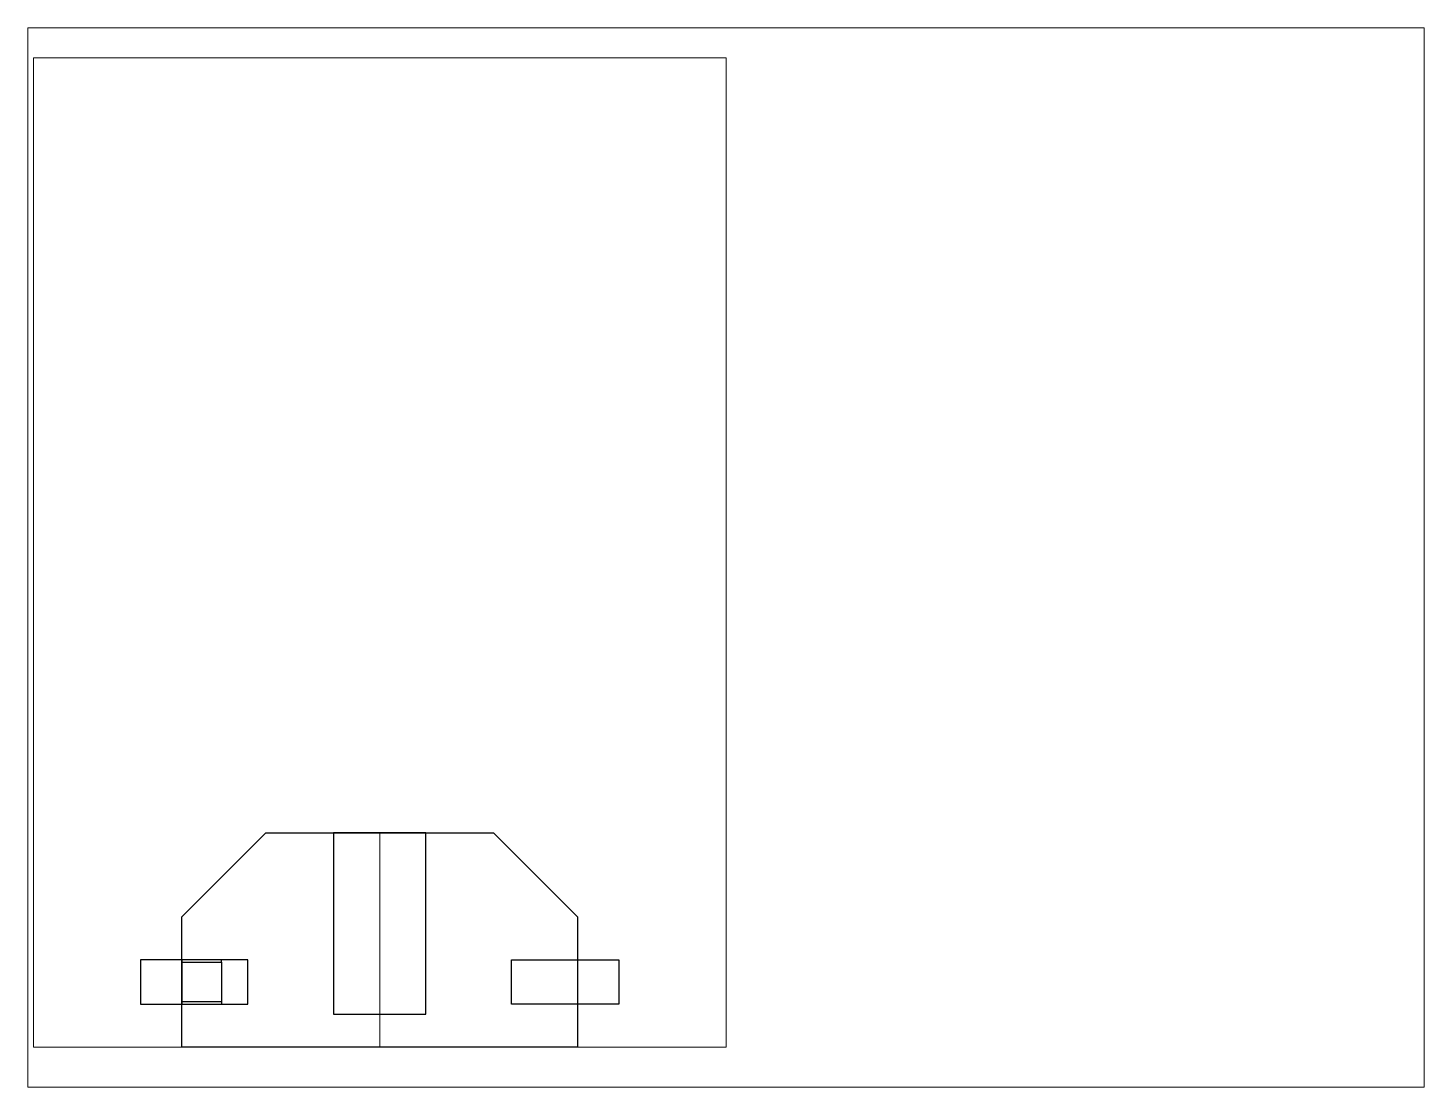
# Paper-space layout 'Rozvržení1' of a CAD drawing. Header units: millimetres. Extents: x 26 to 231, y 20 to 176.
# The model-space entities are those that its viewports show. They can reach past a viewport. Long polylines and large blocks are cut down to what shows.
import ezdxf

# ---------------------------------------------------------------- set-up
doc = ezdxf.new("R2010")
doc.units = ezdxf.units.MM
doc.linetypes.add('ACAD_ISO04W100', pattern=[30, 24, -3, 0, -3])
doc.layers.add('Obrys', color=2, linetype='Continuous', lineweight=30)
doc.layers.add('Osa', color=3, linetype='ACAD_ISO04W100', lineweight=13)
doc.layers.add('pomocná', color=6, linetype='Continuous', lineweight=9, plot=False)

msp = doc.modelspace()

# ---------------------------------------------------------------- linework, layer by layer
at = {"layer": 'Obrys'}
for p, q in [((45, 39.5), (70.5, 65)), ((165, 39.5), (139.5, 65)), ((57, 25.75), (57, 26.5)), ((57, 13.75), (57, 13))]:
    msp.add_line(p, q, dxfattribs=at)
for points in [[(70.5, 65), (139.5, 65)], [(165, 39.5), (165, 0), (45, 0), (45, 39.5)]]:
    msp.add_lwpolyline(points, dxfattribs=at)
for points in [[(91, 10), (119, 10), (119, 65), (91, 65)], [(32.5, 13), (65, 13), (65, 26.5), (32.5, 26.5)], [(65, 26.5), (45, 26.5), (45, 13), (65, 13)], [(45, 25.75), (57, 25.75), (57, 13.75), (45, 13.75)], [(177.5, 13), (145, 13), (145, 26.5), (177.5, 26.5)], [(145, 26.5), (165, 26.5), (165, 13), (145, 13)]]:
    msp.add_lwpolyline(points, close=True, dxfattribs=at)
at = {"layer": 'Osa'}
msp.add_line((105, 0), (105, 65), dxfattribs=at)
at = {"layer": 'pomocná'}
for p, q in [((45, 26.5), (45, 39.5)), ((45, 0), (45, 13))]:
    msp.add_line(p, q, dxfattribs=at)
msp.add_lwpolyline([(0, 0), (210, 0), (210, 300), (0, 300)], close=True, dxfattribs=at)

psp = doc.layouts.new('Rozvržení1')

# ---------------------------------------------------------------- viewports
at = {"layer": '0'}
psp.add_viewport(center=(128.5, 97.5), size=(205.6, 156), view_center_point=(210, 148.5), view_height=321.2401, dxfattribs=at)

doc.saveas('drawing.dxf')
